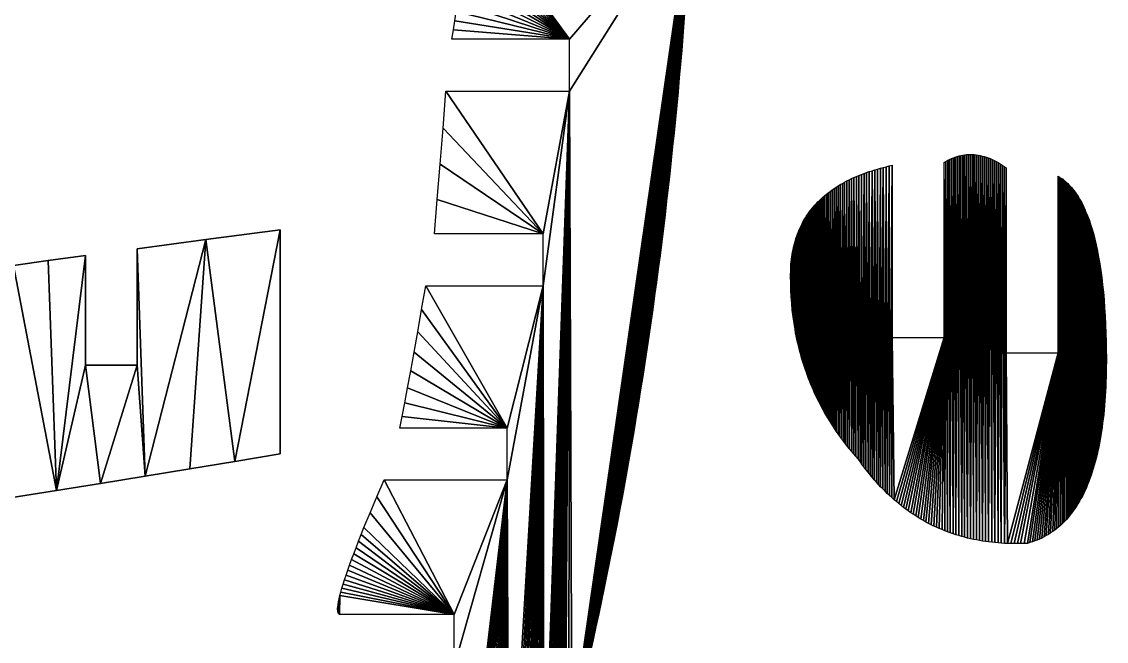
# Model space of a CAD drawing. Extents: x 10 to 917, y 10 to 841.
# Drawn here: x 517.9 to 650.6, y 493.7 to 569.5 of the extents above; entities that cross this region are included whole.
import ezdxf

# ---------------------------------------------------------------- set-up
doc = ezdxf.new("R2010")
doc.units = 0
doc.header["$MEASUREMENT"] = 0
doc.layers.get('0').update_dxf_attribs({"linetype": 'CONTINUOUS'})

msp = doc.modelspace()

# ---------------------------------------------------------------- linework, layer by layer
for p, q in [((599.02, 571.12), (598.89, 569.43)), ((570.69, 568.52), (570.87, 569.64)), ((598.89, 569.43), (598.75, 567.73)), ((570.49, 567.39), (570.69, 568.52)), ((584.88, 567.39), (570.49, 567.39)), ((584.88, 561.05), (584.88, 567.39)), ((598.75, 567.73), (598.62, 566.04)), ((598.62, 566.04), (598.47, 564.35)), ((598.47, 564.35), (598.33, 562.66)), ((598.33, 562.66), (598.17, 560.97)), ((569.43, 556.52), (569.79, 561.05)), ((569.79, 561.05), (584.88, 561.05)), ((598.17, 560.97), (598.01, 559.29)), ((598.01, 559.29), (597.85, 557.61)), ((597.85, 557.61), (597.69, 555.93)), ((569.08, 552.1), (569.43, 556.52)), ((597.69, 555.93), (597.51, 554.25)), ((597.51, 554.25), (597.34, 552.58)), ((632.77, 553.17), (633, 553.21)), ((633, 553.21), (633.23, 553.24)), ((633.23, 553.24), (633.46, 553.27)), ((633.46, 553.27), (633.7, 553.28)), ((633.7, 553.28), (633.93, 553.29)), ((633.93, 553.29), (634.17, 553.28)), ((634.17, 553.28), (634.41, 553.27)), ((634.41, 553.27), (634.64, 553.24)), ((634.64, 553.24), (634.88, 553.2)), ((568.73, 547.79), (569.08, 552.1)), ((597.34, 552.58), (597.16, 550.91)), ((624.01, 551.88), (624.38, 551.97)), ((624.38, 551.97), (624.38, 530.92)), ((630.72, 552.32), (630.94, 552.45)), ((630.72, 530.92), (630.72, 552.32)), ((630.94, 552.45), (631.17, 552.58)), ((631.17, 552.58), (631.39, 552.69)), ((631.39, 552.69), (631.62, 552.79)), ((631.62, 552.79), (631.85, 552.89)), ((631.85, 552.89), (632.08, 552.97)), ((632.08, 552.97), (632.31, 553.05)), ((632.31, 553.05), (632.54, 553.11)), ((632.54, 553.11), (632.77, 553.17)), ((634.88, 553.2), (635.12, 553.16)), ((635.12, 553.16), (635.36, 553.1)), ((635.36, 553.1), (635.6, 553.04)), ((635.6, 553.04), (635.85, 552.96)), ((635.85, 552.96), (636.09, 552.88)), ((636.09, 552.88), (636.33, 552.78)), ((636.33, 552.78), (636.58, 552.67)), ((636.58, 552.67), (636.82, 552.56)), ((636.82, 552.56), (637.07, 552.43)), ((637.07, 552.43), (637.32, 552.3)), ((637.32, 552.3), (637.56, 552.15)), ((637.56, 552.15), (637.81, 551.99)), ((637.81, 551.99), (638.06, 551.83)), ((597.16, 550.91), (596.97, 549.24)), ((619.69, 550.46), (619.99, 550.59)), ((619.99, 550.59), (620.29, 550.72)), ((620.29, 550.72), (620.6, 550.85)), ((620.6, 550.85), (620.92, 550.97)), ((620.92, 550.97), (621.24, 551.08)), ((621.24, 551.08), (621.56, 551.2)), ((621.56, 551.2), (621.9, 551.3)), ((621.9, 551.3), (622.23, 551.41)), ((622.23, 551.41), (622.58, 551.51)), ((622.58, 551.51), (622.93, 551.61)), ((622.93, 551.61), (623.28, 551.7)), ((623.28, 551.7), (623.64, 551.79)), ((623.64, 551.79), (624.01, 551.88)), ((638.06, 551.83), (638.31, 551.65)), ((638.31, 551.65), (638.31, 529.01)), ((644.65, 529.01), (644.65, 550.63)), ((644.65, 550.63), (644.83, 550.53)), ((596.97, 549.24), (596.78, 547.57)), ((617.26, 549.12), (617.5, 549.28)), ((617.5, 549.28), (617.76, 549.44)), ((617.76, 549.44), (618.02, 549.6)), ((618.02, 549.6), (618.28, 549.75)), ((618.28, 549.75), (618.55, 549.9)), ((618.55, 549.9), (618.83, 550.05)), ((618.83, 550.05), (619.11, 550.19)), ((619.11, 550.19), (619.4, 550.33)), ((619.4, 550.33), (619.69, 550.46)), ((644.83, 550.53), (645, 550.41)), ((645, 550.41), (645.18, 550.29)), ((645.18, 550.29), (645.34, 550.16)), ((645.34, 550.16), (645.51, 550.02)), ((645.51, 550.02), (645.67, 549.88)), ((645.67, 549.88), (645.83, 549.73)), ((645.83, 549.73), (645.99, 549.57)), ((645.99, 549.57), (646.15, 549.41)), ((646.15, 549.41), (646.3, 549.23)), ((646.3, 549.23), (646.45, 549.05)), ((615.68, 547.87), (615.89, 548.06)), ((615.89, 548.06), (616.1, 548.24)), ((616.1, 548.24), (616.32, 548.43)), ((616.32, 548.43), (616.55, 548.6)), ((616.55, 548.6), (616.78, 548.78)), ((616.78, 548.78), (617.01, 548.95)), ((617.01, 548.95), (617.26, 549.12)), ((646.45, 549.05), (646.59, 548.87)), ((646.59, 548.87), (646.74, 548.67)), ((646.74, 548.67), (646.88, 548.47)), ((646.88, 548.47), (647.02, 548.26)), ((647.02, 548.26), (647.15, 548.05)), ((647.15, 548.05), (647.29, 547.82)), ((568.38, 543.58), (568.73, 547.79)), ((596.78, 547.57), (596.58, 545.91)), ((614.38, 546.44), (614.55, 546.65)), ((614.55, 546.65), (614.72, 546.86)), ((614.72, 546.86), (614.9, 547.07)), ((614.9, 547.07), (615.09, 547.28)), ((615.09, 547.28), (615.28, 547.48)), ((615.28, 547.48), (615.48, 547.67)), ((615.48, 547.67), (615.68, 547.87)), ((647.29, 547.82), (647.42, 547.59)), ((647.42, 547.59), (647.55, 547.36)), ((647.55, 547.36), (647.67, 547.11)), ((647.67, 547.11), (647.8, 546.86)), ((647.8, 546.86), (647.92, 546.6)), ((647.92, 546.6), (648.03, 546.33)), ((596.58, 545.91), (596.38, 544.25)), ((613.48, 545.07), (613.62, 545.3)), ((613.62, 545.3), (613.76, 545.54)), ((613.76, 545.54), (613.9, 545.77)), ((613.9, 545.77), (614.06, 545.99)), ((614.06, 545.99), (614.21, 546.22)), ((614.21, 546.22), (614.38, 546.44)), ((648.03, 546.33), (648.15, 546.06)), ((648.15, 546.06), (648.26, 545.78)), ((648.26, 545.78), (648.37, 545.49)), ((648.37, 545.49), (648.48, 545.2)), ((549.49, 544.06), (540.42, 542.87)), ((549.49, 516.69), (549.49, 544.06)), ((596.38, 544.25), (596.18, 542.59)), ((612.89, 543.82), (613, 544.08)), ((613, 544.08), (613.11, 544.33)), ((613.11, 544.33), (613.23, 544.58)), ((613.23, 544.58), (613.35, 544.82)), ((613.35, 544.82), (613.48, 545.07)), ((648.48, 545.2), (648.58, 544.9)), ((648.58, 544.9), (648.68, 544.59)), ((648.68, 544.59), (648.78, 544.27)), ((648.78, 544.27), (648.97, 543.62)), ((540.42, 542.87), (532.03, 541.76)), ((581.66, 543.58), (568.38, 543.58)), ((581.66, 537.24), (581.66, 543.58)), ((612.44, 542.49), (612.52, 542.76)), ((612.52, 542.76), (612.6, 543.03)), ((612.6, 543.03), (612.69, 543.3)), ((612.69, 543.3), (612.79, 543.56)), ((612.79, 543.56), (612.89, 543.82)), ((648.97, 543.62), (649.15, 542.93)), ((649.15, 542.93), (649.32, 542.22)), ((532.03, 541.76), (532.03, 527.5)), ((596.18, 542.59), (595.97, 540.93)), ((612.13, 541.06), (612.18, 541.35)), ((612.18, 541.35), (612.24, 541.64)), ((612.24, 541.64), (612.3, 541.93)), ((612.3, 541.93), (612.37, 542.21)), ((612.37, 542.21), (612.44, 542.49)), ((649.32, 542.22), (649.47, 541.48)), ((649.47, 541.48), (649.62, 540.71)), ((521.14, 540.3), (516.89, 539.72)), ((525.69, 540.92), (521.14, 540.3)), ((525.69, 527.5), (525.69, 540.92)), ((595.97, 540.93), (595.75, 539.28)), ((611.98, 539.86), (612.01, 540.16)), ((612.01, 540.16), (612.05, 540.47)), ((612.05, 540.47), (612.09, 540.77)), ((612.09, 540.77), (612.13, 541.06)), ((649.62, 540.71), (649.76, 539.91)), ((595.75, 539.28), (595.53, 537.63)), ((611.94, 538.38), (611.95, 539.23)), ((611.95, 539.23), (611.96, 539.54)), ((611.96, 539.54), (611.98, 539.86)), ((649.76, 539.91), (649.88, 539.08)), ((649.88, 539.08), (650, 538.23)), ((595.53, 537.63), (595.31, 535.98)), ((611.95, 537.54), (611.94, 538.38)), ((611.97, 536.7), (611.95, 537.54)), ((650, 538.23), (650.1, 537.34)), ((650.1, 537.34), (650.2, 536.43)), ((566.81, 534.31), (567.32, 537.24)), ((567.32, 537.24), (581.66, 537.24)), ((595.31, 535.98), (595.08, 534.33)), ((612.02, 535.87), (611.97, 536.7)), ((650.2, 536.43), (650.28, 535.49)), ((612.08, 535.06), (612.02, 535.87)), ((612.15, 534.25), (612.08, 535.06)), ((650.28, 535.49), (650.35, 534.52)), ((566.33, 531.59), (566.81, 534.31)), ((595.08, 534.33), (594.84, 532.68)), ((612.25, 533.44), (612.15, 534.25)), ((612.36, 532.65), (612.25, 533.44)), ((650.35, 534.52), (650.41, 533.52)), ((650.41, 533.52), (650.46, 532.49)), ((594.84, 532.68), (594.6, 531.04)), ((612.49, 531.87), (612.36, 532.65)), ((650.46, 532.49), (650.5, 531.43)), ((565.89, 529.09), (566.33, 531.59)), ((594.6, 531.04), (594.36, 529.4)), ((612.56, 531.48), (612.49, 531.87)), ((612.64, 531.09), (612.56, 531.48)), ((612.72, 530.7), (612.64, 531.09)), ((612.8, 530.32), (612.72, 530.7)), ((624.38, 530.92), (630.72, 530.92)), ((650.5, 531.43), (650.53, 530.34)), ((594.36, 529.4), (594.11, 527.76)), ((612.89, 529.94), (612.8, 530.32)), ((612.98, 529.56), (612.89, 529.94)), ((613.08, 529.18), (612.98, 529.56)), ((650.53, 530.34), (650.55, 529.23)), ((565.47, 526.81), (565.89, 529.09)), ((613.18, 528.81), (613.08, 529.18)), ((613.28, 528.43), (613.18, 528.81)), ((613.39, 528.06), (613.28, 528.43)), ((613.51, 527.69), (613.39, 528.06)), ((638.31, 529.01), (644.65, 529.01)), ((650.55, 529.23), (650.56, 528.58)), ((650.56, 528.58), (650.56, 527.94)), ((532.03, 527.5), (525.69, 527.5)), ((565.09, 524.74), (565.47, 526.81)), ((594.11, 527.76), (593.86, 526.13)), ((613.63, 527.33), (613.51, 527.69)), ((613.75, 526.96), (613.63, 527.33)), ((613.88, 526.6), (613.75, 526.96)), ((650.54, 526.69), (650.53, 526.08)), ((650.55, 527.31), (650.54, 526.69)), ((650.56, 527.94), (650.55, 527.31)), ((593.86, 526.13), (593.6, 524.5)), ((614.01, 526.24), (613.88, 526.6)), ((614.14, 525.88), (614.01, 526.24)), ((614.28, 525.52), (614.14, 525.88)), ((614.42, 525.17), (614.28, 525.52)), ((650.51, 525.47), (650.49, 524.88)), ((650.53, 526.08), (650.51, 525.47)), ((564.75, 522.89), (565.09, 524.74)), ((593.6, 524.5), (593.34, 522.86)), ((614.57, 524.81), (614.42, 525.17)), ((614.73, 524.46), (614.57, 524.81)), ((614.88, 524.11), (614.73, 524.46)), ((615.04, 523.77), (614.88, 524.11)), ((650.46, 524.29), (650.42, 523.72)), ((650.49, 524.88), (650.46, 524.29)), ((564.43, 521.25), (564.75, 522.89)), ((593.34, 522.86), (593.07, 521.24)), ((615.21, 523.42), (615.04, 523.77)), ((615.38, 523.08), (615.21, 523.42)), ((615.55, 522.74), (615.38, 523.08)), ((615.73, 522.4), (615.55, 522.74)), ((650.38, 523.15), (650.34, 522.59)), ((650.42, 523.72), (650.38, 523.15)), ((615.91, 522.07), (615.73, 522.4)), ((616.1, 521.73), (615.91, 522.07)), ((616.29, 521.4), (616.1, 521.73)), ((616.49, 521.07), (616.29, 521.4)), ((650.24, 521.5), (650.18, 520.97)), ((650.29, 522.04), (650.24, 521.5)), ((650.34, 522.59), (650.29, 522.04)), ((564.15, 519.83), (564.43, 521.25)), ((593.07, 521.24), (592.8, 519.61)), ((616.68, 520.74), (616.49, 521.07)), ((616.89, 520.42), (616.68, 520.74)), ((617.1, 520.09), (616.89, 520.42)), ((617.31, 519.77), (617.1, 520.09)), ((650.11, 520.44), (650.05, 519.93)), ((650.18, 520.97), (650.11, 520.44)), ((577.27, 519.83), (564.15, 519.83)), ((577.27, 513.49), (577.27, 519.83)), ((592.8, 519.61), (592.52, 517.99)), ((617.53, 519.45), (617.31, 519.77)), ((617.75, 519.13), (617.53, 519.45)), ((617.97, 518.82), (617.75, 519.13)), ((618.2, 518.5), (617.97, 518.82)), ((649.89, 518.93), (649.81, 518.44)), ((649.97, 519.42), (649.89, 518.93)), ((650.05, 519.93), (649.97, 519.42)), ((592.52, 517.99), (592.24, 516.37)), ((618.44, 518.19), (618.2, 518.5)), ((618.67, 517.88), (618.44, 518.19)), ((618.92, 517.58), (618.67, 517.88)), ((619.16, 517.27), (618.92, 517.58)), ((649.63, 517.49), (649.53, 517.03)), ((649.72, 517.96), (649.63, 517.49)), ((649.81, 518.44), (649.72, 517.96)), ((543.97, 515.75), (549.49, 516.69)), ((592.24, 516.37), (591.95, 514.75)), ((619.41, 516.97), (619.16, 517.27)), ((619.67, 516.67), (619.41, 516.97)), ((619.93, 516.37), (619.67, 516.67)), ((620.19, 516.07), (619.93, 516.37)), ((620.43, 515.73), (620.19, 516.07)), ((649.32, 516.14), (649.2, 515.7)), ((649.42, 516.58), (649.32, 516.14)), ((649.53, 517.03), (649.42, 516.58)), ((533, 513.93), (538.47, 514.84)), ((538.47, 514.84), (543.97, 515.75)), ((591.95, 514.75), (591.66, 513.13)), ((620.67, 515.4), (620.43, 515.73)), ((620.91, 515.07), (620.67, 515.4)), ((621.16, 514.74), (620.91, 515.07)), ((621.41, 514.43), (621.16, 514.74)), ((648.96, 514.86), (648.83, 514.45)), ((649.08, 515.28), (648.96, 514.86)), ((649.2, 515.7), (649.08, 515.28)), ((527.55, 513.05), (533, 513.93)), ((561.32, 511.4), (562.22, 513.49)), ((562.22, 513.49), (577.27, 513.49)), ((621.66, 514.12), (621.41, 514.43)), ((621.91, 513.81), (621.66, 514.12)), ((622.17, 513.51), (621.91, 513.81)), ((622.43, 513.22), (622.17, 513.51)), ((648.56, 513.66), (648.42, 513.28)), ((648.7, 514.05), (648.56, 513.66)), ((648.83, 514.45), (648.7, 514.05)), ((516.73, 511.33), (522.13, 512.18)), ((522.13, 512.18), (527.55, 513.05)), ((591.66, 513.13), (591.36, 511.52)), ((622.69, 512.93), (622.43, 513.22)), ((622.95, 512.64), (622.69, 512.93)), ((623.22, 512.37), (622.95, 512.64)), ((623.49, 512.09), (623.22, 512.37)), ((623.76, 511.83), (623.49, 512.09)), ((647.96, 512.2), (647.79, 511.85)), ((648.12, 512.55), (647.96, 512.2)), ((648.27, 512.91), (648.12, 512.55)), ((648.42, 513.28), (648.27, 512.91)), ((560.5, 509.45), (561.32, 511.4)), ((591.36, 511.52), (591.06, 509.91)), ((624.04, 511.57), (623.76, 511.83)), ((624.32, 511.31), (624.04, 511.57)), ((624.6, 511.06), (624.32, 511.31)), ((624.88, 510.82), (624.6, 511.06)), ((625.17, 510.58), (624.88, 510.82)), ((647.27, 510.87), (647.09, 510.56)), ((647.45, 511.19), (647.27, 510.87)), ((647.63, 511.51), (647.45, 511.19)), ((647.79, 511.85), (647.63, 511.51)), ((559.76, 507.64), (560.5, 509.45)), ((591.06, 509.91), (590.75, 508.3)), ((625.46, 510.35), (625.17, 510.58)), ((625.75, 510.12), (625.46, 510.35)), ((626.04, 509.9), (625.75, 510.12)), ((626.34, 509.68), (626.04, 509.9)), ((626.64, 509.47), (626.34, 509.68)), ((626.94, 509.27), (626.64, 509.47)), ((646.51, 509.68), (646.31, 509.41)), ((646.71, 509.97), (646.51, 509.68)), ((646.9, 510.26), (646.71, 509.97)), ((647.09, 510.56), (646.9, 510.26)), ((590.75, 508.3), (590.44, 506.69)), ((627.25, 509.07), (626.94, 509.27)), ((627.56, 508.88), (627.25, 509.07)), ((627.87, 508.69), (627.56, 508.88)), ((628.18, 508.51), (627.87, 508.69)), ((628.5, 508.33), (628.18, 508.51)), ((628.82, 508.16), (628.5, 508.33)), ((629.14, 508), (628.82, 508.16)), ((645.22, 508.17), (644.99, 507.95)), ((645.45, 508.4), (645.22, 508.17)), ((645.67, 508.64), (645.45, 508.4)), ((645.89, 508.89), (645.67, 508.64)), ((646.1, 509.15), (645.89, 508.89)), ((646.31, 509.41), (646.1, 509.15)), ((559.09, 505.97), (559.42, 506.79)), ((559.42, 506.79), (559.76, 507.64)), ((629.47, 507.84), (629.14, 508)), ((629.79, 507.69), (629.47, 507.84)), ((630.12, 507.54), (629.79, 507.69)), ((630.46, 507.4), (630.12, 507.54)), ((630.79, 507.26), (630.46, 507.4)), ((631.13, 507.13), (630.79, 507.26)), ((631.47, 507.01), (631.13, 507.13)), ((631.82, 506.89), (631.47, 507.01)), ((632.16, 506.77), (631.82, 506.89)), ((643.49, 506.82), (643.22, 506.66)), ((643.75, 506.99), (643.49, 506.82)), ((644.01, 507.16), (643.75, 506.99)), ((644.26, 507.35), (644.01, 507.16)), ((644.51, 507.54), (644.26, 507.35)), ((644.75, 507.74), (644.51, 507.54)), ((644.99, 507.95), (644.75, 507.74)), ((558.79, 505.19), (559.09, 505.97)), ((590.44, 506.69), (590.12, 505.09)), ((632.51, 506.66), (632.16, 506.77)), ((632.87, 506.56), (632.51, 506.66)), ((633.22, 506.47), (632.87, 506.56)), ((633.58, 506.37), (633.22, 506.47)), ((633.94, 506.29), (633.58, 506.37)), ((634.3, 506.21), (633.94, 506.29)), ((634.67, 506.14), (634.3, 506.21)), ((635.04, 506.07), (634.67, 506.14)), ((635.41, 506), (635.04, 506.07)), ((635.78, 505.95), (635.41, 506)), ((636.16, 505.9), (635.78, 505.95)), ((636.54, 505.85), (636.16, 505.9)), ((636.92, 505.81), (636.54, 505.85)), ((637.31, 505.77), (636.92, 505.81)), ((637.7, 505.75), (637.31, 505.77)), ((638.09, 505.72), (637.7, 505.75)), ((638.48, 505.71), (638.09, 505.72)), ((638.88, 505.69), (638.48, 505.71)), ((639.28, 505.69), (638.88, 505.69)), ((639.68, 505.69), (639.28, 505.69)), ((640.08, 505.69), (639.68, 505.69)), ((640.49, 505.7), (640.08, 505.69)), ((640.9, 505.72), (640.49, 505.7)), ((641.21, 505.81), (640.9, 505.72)), ((641.51, 505.9), (641.21, 505.81)), ((641.81, 506.01), (641.51, 505.9)), ((642.1, 506.12), (641.81, 506.01)), ((642.39, 506.24), (642.1, 506.12)), ((642.67, 506.37), (642.39, 506.24)), ((642.95, 506.51), (642.67, 506.37)), ((643.22, 506.66), (642.95, 506.51)), ((558.24, 503.74), (558.5, 504.45)), ((558.5, 504.45), (558.79, 505.19)), ((590.12, 505.09), (589.8, 503.49)), ((557.77, 502.42), (557.99, 503.06)), ((557.99, 503.06), (558.24, 503.74)), ((589.8, 503.49), (589.48, 501.89)), ((557.37, 501.25), (557.56, 501.82)), ((557.56, 501.82), (557.77, 502.42)), ((589.48, 501.89), (589.15, 500.29)), ((556.92, 499.76), (557.05, 500.22)), ((557.05, 500.22), (557.2, 500.72)), ((557.2, 500.72), (557.37, 501.25)), ((589.15, 500.29), (588.81, 498.7)), ((556.64, 498.58), (556.72, 498.94)), ((556.72, 498.94), (556.81, 499.33)), ((556.81, 499.33), (556.92, 499.76)), ((556.54, 497.73), (556.56, 497.98)), ((556.54, 497.61), (556.54, 497.73)), ((556.55, 497.51), (556.54, 497.61)), ((556.55, 497.42), (556.55, 497.51)), ((556.56, 497.98), (556.59, 498.26)), ((556.59, 498.26), (556.64, 498.58)), ((588.81, 498.7), (588.47, 497.1)), ((556.57, 497.33), (556.55, 497.42)), ((556.59, 497.26), (556.57, 497.33)), ((556.61, 497.19), (556.59, 497.26)), ((556.64, 497.13), (556.61, 497.19)), ((556.67, 497.08), (556.64, 497.13)), ((556.71, 497.04), (556.67, 497.08)), ((556.75, 497.01), (556.71, 497.04)), ((570.8, 497), (556.75, 497.01)), ((570.8, 490.66), (570.8, 497)), ((588.47, 497.1), (588.13, 495.51)), ((588.13, 495.51), (587.78, 493.93)), ((587.78, 493.93), (587.42, 492.34))]:
    msp.add_line(p, q)

# ---------------------------------------------------------------- meshes
mesh = msp.add_polyface()
corners = [(585.2, 482.88), (599.87, 584.79), (585.58, 484.45), (585.96, 486.03), (586.33, 487.6), (586.7, 489.18), (587.07, 490.76), (587.42, 492.34), (587.78, 493.93), (588.13, 495.51), (588.47, 497.1), (588.81, 498.7), (589.15, 500.29), (589.48, 501.89), (589.8, 503.49), (590.12, 505.09), (590.44, 506.69), (581.66, 537.24), (584.88, 561.05), (581.74, 472.57), (583.23, 476.07), (583.45, 476.67), (583.66, 477.28), (583.86, 477.89), (584.06, 478.5), (584.24, 479.12), (584.42, 479.75), (584.81, 481.32), (577.27, 519.83), (564.43, 521.25), (564.75, 522.89), (565.09, 524.74), (565.47, 526.81), (565.89, 529.09), (566.33, 531.59), (566.81, 534.31), (567.32, 537.24), (577.27, 513.49), (577.49, 465.65), (570.8, 497), (562.22, 513.49)]
mesh.append_faces([[corners[k] for k in face] for face in [(0, 1, 2), (2, 1, 3), (3, 1, 4), (4, 1, 5), (5, 1, 6), (6, 1, 7), (7, 1, 8), (8, 1, 9), (9, 1, 10), (10, 1, 11), (11, 1, 12), (12, 1, 13), (13, 1, 14), (14, 1, 15), (15, 1, 16), (20, 18, 21), (21, 18, 22), (22, 18, 23), (23, 18, 24), (24, 18, 25), (25, 18, 26), (26, 18, 27), (27, 18, 0), (28, 17, 37)]], dxfattribs={"vtx0": -1, "vtx1": -1})
mesh.append_faces([[corners[k] for k in face] for face in [(17, 18, 19), (37, 17, 38)]], dxfattribs={"vtx0": -1, "vtx1": -1, "vtx2": -1})
mesh.append_faces([[corners[k] for k in face] for face in [(28, 29, 30), (28, 30, 31), (28, 31, 32), (28, 32, 33), (28, 33, 34), (28, 34, 35), (28, 35, 36), (28, 36, 17), (39, 40, 37)]], dxfattribs={"vtx0": -1, "vtx2": -1})
mesh = msp.add_polyface()
corners = [(584.88, 561.05), (599.87, 584.79), (585.2, 482.88), (590.44, 506.69), (590.75, 508.3), (591.06, 509.91), (591.36, 511.52), (591.66, 513.13), (591.95, 514.75), (592.24, 516.37), (592.52, 517.99), (592.8, 519.61), (593.07, 521.24), (593.34, 522.86), (593.6, 524.5), (593.86, 526.13), (594.11, 527.76), (594.36, 529.4), (594.6, 531.04), (594.84, 532.68), (595.08, 534.33), (595.31, 535.98), (595.53, 537.63), (595.75, 539.28), (595.97, 540.93), (596.18, 542.59), (596.38, 544.25), (596.58, 545.91), (596.78, 547.57), (596.97, 549.24), (597.16, 550.91), (597.34, 552.58), (568.73, 547.79), (581.66, 543.58), (568.38, 543.58), (569.08, 552.1), (569.43, 556.52), (569.79, 561.05), (581.66, 537.24)]
mesh.append_faces([[corners[k] for k in face] for face in [(32, 33, 34)]], dxfattribs={"vtx0": -1})
mesh.append_faces([[corners[k] for k in face] for face in [(3, 1, 4), (4, 1, 5), (5, 1, 6), (6, 1, 7), (7, 1, 8), (8, 1, 9), (9, 1, 10), (10, 1, 11), (11, 1, 12), (12, 1, 13), (13, 1, 14), (14, 1, 15), (15, 1, 16), (16, 1, 17), (17, 1, 18), (18, 1, 19), (19, 1, 20), (20, 1, 21), (21, 1, 22), (22, 1, 23), (23, 1, 24), (24, 1, 25), (25, 1, 26), (26, 1, 27), (27, 1, 28), (28, 1, 29), (29, 1, 30), (30, 1, 31), (33, 0, 38)]], dxfattribs={"vtx0": -1, "vtx1": -1})
mesh.append_faces([[corners[k] for k in face] for face in [(0, 1, 2)]], dxfattribs={"vtx0": -1, "vtx1": -1, "vtx2": -1})
mesh.append_faces([[corners[k] for k in face] for face in [(33, 32, 35), (33, 35, 36), (33, 36, 37), (33, 37, 0)]], dxfattribs={"vtx0": -1, "vtx2": -1})
mesh = msp.add_polyface()
corners = [(570.69, 568.52), (584.88, 567.39), (570.49, 567.39), (570.87, 569.64), (571.04, 570.76), (571.2, 571.87), (571.35, 572.97), (571.49, 574.07), (571.61, 575.17), (571.72, 576.26), (571.82, 577.35), (571.91, 578.43), (571.98, 579.5), (572.04, 580.57), (572.09, 581.63), (572.13, 582.69), (572.15, 583.74), (572.16, 584.79), (599.87, 584.79), (584.88, 561.05), (597.34, 552.58), (597.51, 554.25), (597.69, 555.93), (597.85, 557.61), (598.01, 559.29), (598.17, 560.97), (598.33, 562.66), (598.47, 564.35), (598.62, 566.04), (598.75, 567.73), (598.89, 569.43), (599.02, 571.12), (599.14, 572.82), (599.26, 574.53), (599.37, 576.23), (599.48, 577.94), (599.59, 579.65), (599.69, 581.36), (599.78, 583.07)]
mesh.append_faces([[corners[k] for k in face] for face in [(0, 1, 2), (37, 18, 38)]], dxfattribs={"vtx0": -1})
mesh.append_faces([[corners[k] for k in face] for face in [(1, 18, 19), (20, 18, 21), (21, 18, 22), (22, 18, 23), (23, 18, 24), (24, 18, 25), (25, 18, 26), (26, 18, 27), (27, 18, 28), (28, 18, 29), (29, 18, 30), (30, 18, 31), (31, 18, 32), (32, 18, 33), (33, 18, 34), (34, 18, 35), (35, 18, 36), (36, 18, 37)]], dxfattribs={"vtx0": -1, "vtx1": -1})
mesh.append_faces([[corners[k] for k in face] for face in [(1, 0, 3), (1, 3, 4), (1, 4, 5), (1, 5, 6), (1, 6, 7), (1, 7, 8), (1, 8, 9), (1, 9, 10), (1, 10, 11), (1, 11, 12), (1, 12, 13), (1, 13, 14), (1, 14, 15), (1, 15, 16), (1, 16, 17), (1, 17, 18)]], dxfattribs={"vtx0": -1, "vtx2": -1})
mesh = msp.add_polyface()
corners = [(581.74, 472.57), (584.88, 561.05), (582.01, 473.14), (582.27, 473.72), (582.53, 474.3), (582.77, 474.88), (583, 475.47), (583.23, 476.07), (577.49, 465.65), (581.66, 537.24), (577.87, 466.15), (578.24, 466.65), (578.6, 467.17), (578.95, 467.68), (579.3, 468.21), (579.63, 468.73), (579.96, 469.27), (580.28, 469.81), (580.59, 470.35), (580.89, 470.9), (581.18, 471.45), (581.47, 472.01), (570.8, 497), (577.27, 513.49), (570.8, 490.66), (570.89, 459.39), (571.38, 459.82), (571.89, 460.25), (572.41, 460.67), (572.94, 461.09), (573.49, 461.49), (574.05, 461.89), (574.62, 462.28), (575.06, 462.74), (575.48, 463.21), (575.9, 463.69), (576.31, 464.17), (576.71, 464.66), (577.11, 465.15)]
mesh.append_faces([[corners[k] for k in face] for face in [(0, 1, 2), (2, 1, 3), (3, 1, 4), (4, 1, 5), (5, 1, 6), (6, 1, 7), (8, 9, 10), (10, 9, 11), (11, 9, 12), (12, 9, 13), (13, 9, 14), (14, 9, 15), (15, 9, 16), (16, 9, 17), (17, 9, 18), (18, 9, 19), (19, 9, 20), (20, 9, 21), (21, 9, 0), (22, 23, 24), (25, 23, 26), (26, 23, 27), (27, 23, 28), (28, 23, 29), (29, 23, 30), (30, 23, 31), (31, 23, 32), (32, 23, 33), (33, 23, 34), (34, 23, 35), (35, 23, 36), (36, 23, 37), (37, 23, 38), (38, 23, 8)]], dxfattribs={"vtx0": -1, "vtx1": -1})
mesh.append_faces([[corners[k] for k in face] for face in [(24, 23, 25)]], dxfattribs={"vtx0": -1, "vtx1": -1, "vtx2": -1})
mesh = msp.add_polyface()
corners = [(631.82, 506.89), (631.62, 552.79), (631.85, 552.89), (632.16, 506.77), (632.08, 552.97), (632.31, 553.05), (632.51, 506.66), (632.54, 553.11), (632.87, 506.56), (632.77, 553.17), (633, 553.21), (633.22, 506.47), (633.23, 553.24), (633.58, 506.37), (633.46, 553.27), (633.7, 553.28), (633.94, 506.29), (633.93, 553.29), (634.17, 553.28), (634.3, 506.21), (634.41, 553.27), (634.67, 506.14), (634.64, 553.24), (634.88, 553.2), (635.04, 506.07), (635.12, 553.16), (635.41, 506), (635.36, 553.1), (635.6, 553.04), (635.78, 505.95), (635.85, 552.96), (636.16, 505.9), (636.09, 552.88), (636.33, 552.78), (636.54, 505.85), (636.58, 552.67), (636.92, 505.81), (636.82, 552.56), (637.07, 552.43), (637.31, 505.77), (637.32, 552.3), (637.7, 505.75), (637.56, 552.15), (637.81, 551.99), (638.09, 505.72), (638.06, 551.83), (638.31, 551.65), (638.31, 529.01), (644.83, 550.53), (644.65, 529.01), (644.65, 550.63), (644.75, 507.74), (644.99, 507.95), (645, 550.41), (645.22, 508.17), (645.18, 550.29), (645.34, 550.16), (645.45, 508.4), (645.51, 550.02), (645.67, 508.64), (645.67, 549.88), (645.89, 508.89), (645.83, 549.73), (645.99, 549.57), (646.1, 509.15), (646.15, 549.41), (646.31, 509.41), (646.3, 549.23), (646.45, 549.05)]
mesh.append_faces([[corners[k] for k in face] for face in [(48, 49, 50)]], dxfattribs={"vtx0": -1})
mesh.append_faces([[corners[k] for k in face] for face in [(49, 48, 51)]], dxfattribs={"vtx0": -1, "vtx1": -1, "vtx2": -1})
mesh.append_faces([[corners[k] for k in face] for face in [(0, 1, 2), (3, 2, 4), (3, 4, 5), (6, 5, 7), (8, 7, 9), (8, 9, 10), (11, 10, 12), (13, 12, 14), (13, 14, 15), (16, 15, 17), (16, 17, 18), (19, 18, 20), (21, 20, 22), (21, 22, 23), (24, 23, 25), (26, 25, 27), (26, 27, 28), (29, 28, 30), (31, 30, 32), (31, 32, 33), (34, 33, 35), (36, 35, 37), (36, 37, 38), (39, 38, 40), (41, 40, 42), (41, 42, 43), (44, 43, 45), (44, 45, 46), (44, 46, 47), (52, 48, 53), (54, 53, 55), (54, 55, 56), (57, 56, 58), (59, 58, 60), (61, 60, 62), (61, 62, 63), (64, 63, 65), (66, 65, 67), (66, 67, 68)]], dxfattribs={"vtx0": -1, "vtx2": -1})
mesh = msp.add_polyface()
corners = [(631.82, 506.89), (631.85, 552.89), (632.16, 506.77), (632.31, 553.05), (632.51, 506.66), (632.54, 553.11), (632.87, 506.56), (633, 553.21), (633.22, 506.47), (633.23, 553.24), (633.58, 506.37), (633.7, 553.28), (633.94, 506.29), (634.17, 553.28), (634.3, 506.21), (634.41, 553.27), (634.67, 506.14), (634.88, 553.2), (635.04, 506.07), (635.12, 553.16), (635.41, 506), (635.6, 553.04), (635.78, 505.95), (635.85, 552.96), (636.16, 505.9), (636.33, 552.78), (636.54, 505.85), (636.58, 552.67), (636.92, 505.81), (637.07, 552.43), (637.31, 505.77), (637.32, 552.3), (637.7, 505.75), (637.81, 551.99), (638.09, 505.72), (644.75, 507.74), (644.83, 550.53), (644.99, 507.95), (645, 550.41), (645.22, 508.17), (638.31, 529.01), (638.48, 505.71), (644.65, 529.01), (638.88, 505.69), (639.28, 505.69), (639.68, 505.69), (640.08, 505.69), (640.49, 505.7), (640.9, 505.72), (641.21, 505.81), (641.51, 505.9), (641.81, 506.01), (642.1, 506.12), (642.39, 506.24), (642.67, 506.37), (642.95, 506.51), (643.22, 506.66), (643.49, 506.82), (643.75, 506.99), (644.01, 507.16), (644.26, 507.35), (644.51, 507.54)]
mesh.append_faces([[corners[k] for k in face] for face in [(0, 1, 2), (2, 3, 4), (4, 5, 6), (6, 7, 8), (8, 9, 10), (10, 11, 12), (12, 13, 14), (14, 15, 16), (16, 17, 18), (18, 19, 20), (20, 21, 22), (22, 23, 24), (24, 25, 26), (26, 27, 28), (28, 29, 30), (30, 31, 32), (32, 33, 34), (35, 36, 37), (37, 38, 39), (41, 42, 43), (43, 42, 44), (44, 42, 45), (45, 42, 46), (46, 42, 47), (47, 42, 48), (48, 42, 49), (49, 42, 50), (50, 42, 51), (51, 42, 52), (52, 42, 53), (53, 42, 54), (54, 42, 55), (55, 42, 56), (56, 42, 57), (57, 42, 58), (58, 42, 59), (59, 42, 60), (60, 42, 61), (61, 42, 35)]], dxfattribs={"vtx0": -1, "vtx1": -1})
mesh.append_faces([[corners[k] for k in face] for face in [(40, 41, 34), (41, 40, 42)]], dxfattribs={"vtx0": -1, "vtx2": -1})
mesh = msp.add_polyface()
corners = [(613.08, 529.18), (613.11, 544.33), (613.18, 528.81), (613.23, 544.58), (613.28, 528.43), (613.35, 544.82), (613.39, 528.06), (613.48, 545.07), (613.51, 527.69), (613.62, 545.3), (613.63, 527.33), (613.76, 545.54), (613.75, 526.96), (613.88, 526.6), (613.9, 545.77), (614.01, 526.24), (614.06, 545.99), (614.14, 525.88), (614.21, 546.22), (614.28, 525.52), (614.38, 546.44), (614.42, 525.17), (614.55, 546.65), (614.57, 524.81), (614.72, 546.86), (614.73, 524.46), (614.9, 547.07), (614.88, 524.11), (615.04, 523.77), (615.09, 547.28), (615.21, 523.42), (615.28, 547.48), (615.38, 523.08), (615.48, 547.67), (615.55, 522.74), (615.68, 547.87), (615.73, 522.4), (615.89, 548.06), (615.91, 522.07), (616.1, 548.24), (616.1, 521.73), (616.29, 521.4), (616.32, 548.43), (616.49, 521.07), (616.55, 548.6), (616.68, 520.74), (616.78, 548.78), (616.89, 520.42), (617.01, 548.95), (617.1, 520.09), (617.26, 549.12), (617.31, 519.77), (617.5, 549.28), (617.53, 519.45), (617.76, 549.44), (617.75, 519.13), (617.97, 518.82), (618.02, 549.6), (618.2, 518.5), (618.28, 549.75), (618.44, 518.19), (618.55, 549.9), (618.67, 517.88), (618.83, 550.05), (618.92, 517.58), (619.11, 550.19), (619.16, 517.27), (619.4, 550.33), (619.41, 516.97), (619.69, 550.46), (619.67, 516.67), (619.93, 516.37), (619.99, 550.59), (620.19, 516.07), (624.32, 511.31), (624.38, 551.97), (624.38, 530.92), (630.72, 530.92), (630.94, 552.45), (630.79, 507.26)]
mesh.append_faces([[corners[k] for k in face] for face in [(0, 1, 2), (2, 3, 4), (4, 5, 6), (6, 7, 8), (8, 9, 10), (10, 11, 12), (12, 11, 13), (13, 14, 15), (15, 16, 17), (17, 18, 19), (19, 20, 21), (21, 22, 23), (23, 24, 25), (25, 26, 27), (27, 26, 28), (28, 29, 30), (30, 31, 32), (32, 33, 34), (34, 35, 36), (36, 37, 38), (38, 39, 40), (40, 39, 41), (41, 42, 43), (43, 44, 45), (45, 46, 47), (47, 48, 49), (49, 50, 51), (51, 52, 53), (53, 54, 55), (55, 54, 56), (56, 57, 58), (58, 59, 60), (60, 61, 62), (62, 63, 64), (64, 65, 66), (66, 67, 68), (68, 69, 70), (70, 69, 71), (71, 72, 73)]], dxfattribs={"vtx0": -1, "vtx1": -1})
mesh.append_faces([[corners[k] for k in face] for face in [(77, 78, 79)]], dxfattribs={"vtx0": -1, "vtx1": -1, "vtx2": -1})
mesh.append_faces([[corners[k] for k in face] for face in [(74, 75, 76)]], dxfattribs={"vtx0": -1, "vtx2": -1})
mesh = msp.add_polyface()
corners = [(614.28, 525.52), (614.21, 546.22), (614.38, 546.44), (614.42, 525.17), (614.55, 546.65), (614.57, 524.81), (614.72, 546.86), (614.73, 524.46), (614.9, 547.07), (615.04, 523.77), (615.09, 547.28), (615.21, 523.42), (615.28, 547.48), (615.38, 523.08), (615.48, 547.67), (615.55, 522.74), (615.68, 547.87), (615.73, 522.4), (615.89, 548.06), (615.91, 522.07), (616.1, 548.24), (616.29, 521.4), (616.32, 548.43), (616.49, 521.07), (616.55, 548.6), (616.68, 520.74), (616.78, 548.78), (616.89, 520.42), (617.01, 548.95), (617.1, 520.09), (617.26, 549.12), (617.31, 519.77), (617.5, 549.28), (617.53, 519.45), (617.76, 549.44), (617.97, 518.82), (618.02, 549.6), (618.2, 518.5), (618.28, 549.75), (618.44, 518.19), (618.55, 549.9), (618.67, 517.88), (618.83, 550.05), (618.92, 517.58), (619.11, 550.19), (619.16, 517.27), (619.4, 550.33), (619.41, 516.97), (619.69, 550.46), (619.93, 516.37), (619.99, 550.59), (620.19, 516.07), (620.29, 550.72), (620.43, 515.73), (620.6, 550.85), (620.67, 515.4), (620.92, 550.97), (621.16, 514.74), (621.24, 551.08), (621.41, 514.43), (621.56, 551.2), (621.66, 514.12), (621.9, 551.3), (621.91, 513.81), (622.23, 551.41), (622.43, 513.22), (622.58, 551.51), (622.69, 512.93), (622.93, 551.61), (622.95, 512.64), (623.28, 551.7), (623.49, 512.09), (623.64, 551.79), (623.76, 511.83), (624.01, 551.88), (624.04, 511.57), (624.38, 551.97), (630.94, 552.45), (630.72, 530.92), (630.72, 552.32), (631.13, 507.13), (631.17, 552.58), (631.47, 507.01), (631.39, 552.69), (631.62, 552.79)]
mesh.append_faces([[corners[k] for k in face] for face in [(77, 78, 79)]], dxfattribs={"vtx0": -1})
mesh.append_faces([[corners[k] for k in face] for face in [(0, 1, 2), (3, 2, 4), (5, 4, 6), (7, 6, 8), (9, 8, 10), (11, 10, 12), (13, 12, 14), (15, 14, 16), (17, 16, 18), (19, 18, 20), (21, 20, 22), (23, 22, 24), (25, 24, 26), (27, 26, 28), (29, 28, 30), (31, 30, 32), (33, 32, 34), (35, 34, 36), (37, 36, 38), (39, 38, 40), (41, 40, 42), (43, 42, 44), (45, 44, 46), (47, 46, 48), (49, 48, 50), (51, 50, 52), (53, 52, 54), (55, 54, 56), (57, 56, 58), (59, 58, 60), (61, 60, 62), (63, 62, 64), (65, 64, 66), (67, 66, 68), (69, 68, 70), (71, 70, 72), (73, 72, 74), (75, 74, 76), (80, 77, 81), (82, 81, 83), (82, 83, 84)]], dxfattribs={"vtx0": -1, "vtx2": -1})
mesh = msp.add_polyface()
corners = [(620.19, 516.07), (620.29, 550.72), (620.43, 515.73), (620.6, 550.85), (620.67, 515.4), (620.92, 550.97), (620.91, 515.07), (621.16, 514.74), (621.24, 551.08), (621.41, 514.43), (621.56, 551.2), (621.66, 514.12), (621.9, 551.3), (621.91, 513.81), (622.23, 551.41), (622.17, 513.51), (622.43, 513.22), (622.58, 551.51), (622.69, 512.93), (622.93, 551.61), (622.95, 512.64), (623.28, 551.7), (623.22, 512.37), (623.49, 512.09), (623.64, 551.79), (623.76, 511.83), (624.01, 551.88), (624.04, 511.57), (624.38, 551.97), (624.32, 511.31), (624.38, 530.92), (624.6, 511.06), (630.72, 530.92), (624.88, 510.82), (625.17, 510.58), (625.46, 510.35), (625.75, 510.12), (626.04, 509.9), (626.34, 509.68), (626.64, 509.47), (626.94, 509.27), (627.25, 509.07), (627.56, 508.88), (627.87, 508.69), (628.18, 508.51), (628.5, 508.33), (628.82, 508.16), (629.14, 508), (629.47, 507.84), (629.79, 507.69), (630.12, 507.54), (630.46, 507.4), (630.79, 507.26), (630.94, 552.45), (631.13, 507.13), (631.17, 552.58), (631.47, 507.01), (631.62, 552.79), (631.82, 506.89)]
mesh.append_faces([[corners[k] for k in face] for face in [(0, 1, 2), (2, 3, 4), (4, 5, 6), (6, 5, 7), (7, 8, 9), (9, 10, 11), (11, 12, 13), (13, 14, 15), (15, 14, 16), (16, 17, 18), (18, 19, 20), (20, 21, 22), (22, 21, 23), (23, 24, 25), (25, 26, 27), (27, 28, 29), (29, 30, 31), (31, 32, 33), (33, 32, 34), (34, 32, 35), (35, 32, 36), (36, 32, 37), (37, 32, 38), (38, 32, 39), (39, 32, 40), (40, 32, 41), (41, 32, 42), (42, 32, 43), (43, 32, 44), (44, 32, 45), (45, 32, 46), (46, 32, 47), (47, 32, 48), (48, 32, 49), (49, 32, 50), (50, 32, 51), (51, 32, 52), (52, 53, 54), (54, 55, 56), (56, 57, 58)]], dxfattribs={"vtx0": -1, "vtx1": -1})
mesh.append_faces([[corners[k] for k in face] for face in [(31, 30, 32)]], dxfattribs={"vtx0": -1, "vtx2": -1})
mesh = msp.add_polyface()
corners = [(645.22, 508.17), (645.34, 550.16), (645.45, 508.4), (645.51, 550.02), (645.67, 508.64), (645.67, 549.88), (645.89, 508.89), (645.99, 549.57), (646.1, 509.15), (646.15, 549.41), (646.31, 509.41), (646.45, 549.05), (646.51, 509.68), (646.59, 548.87), (646.71, 509.97), (646.74, 548.67), (646.9, 510.26), (647.02, 548.26), (647.09, 510.56), (647.15, 548.05), (647.27, 510.87), (647.29, 547.82), (647.45, 511.19), (647.55, 547.36), (647.63, 511.51), (647.67, 547.11), (647.79, 511.85), (647.8, 546.86), (647.96, 512.2), (648.03, 546.33), (648.12, 512.55), (648.15, 546.06), (648.27, 512.91), (648.37, 545.49), (648.42, 513.28), (648.48, 545.2), (648.56, 513.66), (648.58, 544.9), (648.7, 514.05), (648.78, 544.27), (648.83, 514.45), (648.97, 543.62), (648.96, 514.86), (649.08, 515.28), (649.15, 542.93), (649.2, 515.7), (649.32, 542.22), (649.32, 516.14), (649.42, 516.58), (649.47, 541.48), (649.53, 517.03), (649.62, 540.71), (649.63, 517.49), (649.76, 539.91), (649.72, 517.96), (649.81, 518.44), (649.88, 539.08), (649.89, 518.93), (650, 538.23), (649.97, 519.42), (650.05, 519.93), (650.1, 537.34), (650.11, 520.44), (650.2, 536.43), (650.18, 520.97), (650.24, 521.5), (650.28, 535.49), (650.29, 522.04), (650.35, 534.52), (650.34, 522.59), (650.38, 523.15), (650.41, 533.52), (650.42, 523.72), (650.46, 532.49), (650.46, 524.29), (650.49, 524.88)]
mesh.append_faces([[corners[k] for k in face] for face in [(0, 1, 2), (2, 3, 4), (4, 5, 6), (6, 7, 8), (8, 9, 10), (10, 11, 12), (12, 13, 14), (14, 15, 16), (16, 17, 18), (18, 19, 20), (20, 21, 22), (22, 23, 24), (24, 25, 26), (26, 27, 28), (28, 29, 30), (30, 31, 32), (32, 33, 34), (34, 35, 36), (36, 37, 38), (38, 39, 40), (40, 41, 42), (42, 41, 43), (43, 44, 45), (45, 46, 47), (47, 46, 48), (48, 49, 50), (50, 51, 52), (52, 53, 54), (54, 53, 55), (55, 56, 57), (57, 58, 59), (59, 58, 60), (60, 61, 62), (62, 63, 64), (64, 63, 65), (65, 66, 67), (67, 68, 69), (69, 68, 70), (70, 71, 72), (72, 73, 74), (74, 73, 75)]], dxfattribs={"vtx0": -1, "vtx1": -1})
mesh = msp.add_polyface()
corners = [(646.51, 509.68), (646.45, 549.05), (646.59, 548.87), (646.71, 509.97), (646.74, 548.67), (646.9, 510.26), (646.88, 548.47), (647.02, 548.26), (647.09, 510.56), (647.15, 548.05), (647.27, 510.87), (647.29, 547.82), (647.45, 511.19), (647.42, 547.59), (647.55, 547.36), (647.63, 511.51), (647.67, 547.11), (647.79, 511.85), (647.8, 546.86), (647.96, 512.2), (647.92, 546.6), (648.03, 546.33), (648.12, 512.55), (648.15, 546.06), (648.27, 512.91), (648.26, 545.78), (648.37, 545.49), (648.42, 513.28), (648.48, 545.2), (648.56, 513.66), (648.58, 544.9), (648.7, 514.05), (648.68, 544.59), (648.78, 544.27), (648.83, 514.45), (648.97, 543.62), (649.08, 515.28), (649.15, 542.93), (649.2, 515.7), (649.32, 542.22), (649.42, 516.58), (649.47, 541.48), (649.53, 517.03), (649.62, 540.71), (649.63, 517.49), (649.76, 539.91), (649.81, 518.44), (649.88, 539.08), (649.89, 518.93), (650, 538.23), (650.05, 519.93), (650.1, 537.34), (650.11, 520.44), (650.2, 536.43), (650.24, 521.5), (650.28, 535.49), (650.29, 522.04), (650.35, 534.52), (650.38, 523.15), (650.41, 533.52), (650.42, 523.72), (650.46, 532.49), (650.49, 524.88), (650.5, 531.43), (650.51, 525.47), (650.53, 530.34), (650.53, 526.08), (650.54, 526.69), (650.55, 529.23), (650.55, 527.31), (650.56, 528.58), (650.56, 527.94)]
mesh.append_faces([[corners[k] for k in face] for face in [(69, 70, 71)]], dxfattribs={"vtx0": -1})
mesh.append_faces([[corners[k] for k in face] for face in [(62, 63, 64), (64, 65, 66), (66, 65, 67), (67, 68, 69)]], dxfattribs={"vtx0": -1, "vtx1": -1})
mesh.append_faces([[corners[k] for k in face] for face in [(0, 1, 2), (3, 2, 4), (5, 4, 6), (5, 6, 7), (8, 7, 9), (10, 9, 11), (12, 11, 13), (12, 13, 14), (15, 14, 16), (17, 16, 18), (19, 18, 20), (19, 20, 21), (22, 21, 23), (24, 23, 25), (24, 25, 26), (27, 26, 28), (29, 28, 30), (31, 30, 32), (31, 32, 33), (34, 33, 35), (36, 35, 37), (38, 37, 39), (40, 39, 41), (42, 41, 43), (44, 43, 45), (46, 45, 47), (48, 47, 49), (50, 49, 51), (52, 51, 53), (54, 53, 55), (56, 55, 57), (58, 57, 59), (60, 59, 61), (62, 61, 63), (64, 63, 65), (67, 65, 68), (69, 68, 70)]], dxfattribs={"vtx0": -1, "vtx2": -1})
mesh = msp.add_polyface()
corners = [(611.95, 539.23), (611.95, 537.54), (611.94, 538.38), (611.96, 539.54), (611.97, 536.7), (611.98, 539.86), (612.02, 535.87), (612.01, 540.16), (612.05, 540.47), (612.08, 535.06), (612.09, 540.77), (612.15, 534.25), (612.13, 541.06), (612.18, 541.35), (612.25, 533.44), (612.24, 541.64), (612.3, 541.93), (612.36, 532.65), (612.37, 542.21), (612.49, 531.87), (612.44, 542.49), (612.52, 542.76), (612.56, 531.48), (612.6, 543.03), (612.64, 531.09), (612.69, 543.3), (612.72, 530.7), (612.79, 543.56), (612.8, 530.32), (612.89, 543.82), (612.89, 529.94), (612.98, 529.56), (613, 544.08), (613.08, 529.18), (613.11, 544.33), (613.18, 528.81), (613.23, 544.58), (613.28, 528.43), (613.35, 544.82), (613.39, 528.06), (613.48, 545.07), (613.51, 527.69), (613.62, 545.3), (613.63, 527.33), (613.76, 545.54), (613.88, 526.6), (613.9, 545.77), (614.01, 526.24), (614.06, 545.99), (614.14, 525.88), (614.21, 546.22)]
mesh.append_faces([[corners[k] for k in face] for face in [(0, 1, 2)]], dxfattribs={"vtx0": -1})
mesh.append_faces([[corners[k] for k in face] for face in [(1, 3, 4), (4, 5, 6), (6, 8, 9), (9, 10, 11), (11, 13, 14), (14, 16, 17), (17, 18, 19), (19, 21, 22), (22, 23, 24), (24, 25, 26), (26, 27, 28), (28, 29, 30), (30, 29, 31), (31, 32, 33)]], dxfattribs={"vtx0": -1, "vtx1": -1})
mesh.append_faces([[corners[k] for k in face] for face in [(1, 0, 3), (4, 3, 5), (6, 5, 7), (6, 7, 8), (9, 8, 10), (11, 10, 12), (11, 12, 13), (14, 13, 15), (14, 15, 16), (17, 16, 18), (19, 18, 20), (19, 20, 21), (22, 21, 23), (24, 23, 25), (26, 25, 27), (28, 27, 29), (31, 29, 32), (33, 32, 34), (35, 34, 36), (37, 36, 38), (39, 38, 40), (41, 40, 42), (43, 42, 44), (45, 44, 46), (47, 46, 48), (49, 48, 50)]], dxfattribs={"vtx0": -1, "vtx2": -1})
mesh = msp.add_polyface()
corners = [(479.07, 534.25), (479.05, 519.74), (477.15, 533.92), (464.12, 531.25), (469.27, 504.39), (464.12, 503.7), (465.07, 531.48), (466.01, 531.7), (466.94, 531.91), (467.87, 532.12), (468.79, 532.32), (469.72, 532.51), (474.44, 505.1), (470.64, 532.7), (471.56, 532.89), (473.41, 533.25), (475.27, 533.59), (479.64, 505.82), (485.4, 519.74), (484.87, 506.56), (490.11, 507.31), (485.4, 535.25), (487.62, 535.58), (489.82, 535.89), (492, 536.18), (495.39, 508.08), (494.17, 536.47), (496.34, 536.74), (500.69, 508.87), (498.5, 537), (500.67, 537.26), (502.86, 537.5), (502.86, 523.63), (506.01, 509.67), (509.2, 523.63), (511.36, 510.49), (512.92, 539.17), (509.2, 538.65), (516.73, 511.33), (516.89, 539.72), (522.13, 512.18), (521.14, 540.3), (525.69, 540.92), (525.69, 527.5), (527.55, 513.05), (532.03, 527.5), (533, 513.93), (532.03, 541.76), (540.42, 542.87), (538.47, 514.84), (543.97, 515.75), (549.49, 544.06), (549.49, 516.69)]
mesh.append_faces([[corners[k] for k in face] for face in [(3, 4, 5), (36, 34, 37), (50, 51, 52)]], dxfattribs={"vtx0": -1})
mesh.append_faces([[corners[k] for k in face] for face in [(4, 11, 12), (12, 16, 17), (17, 18, 19), (19, 18, 20), (20, 24, 25), (25, 27, 28), (28, 32, 33), (33, 34, 35), (35, 36, 38), (38, 39, 40), (44, 45, 46), (46, 48, 49), (49, 48, 50)]], dxfattribs={"vtx0": -1, "vtx1": -1})
mesh.append_faces([[corners[k] for k in face] for face in [(17, 2, 1), (34, 36, 35)]], dxfattribs={"vtx0": -1, "vtx1": -1, "vtx2": -1})
mesh.append_faces([[corners[k] for k in face] for face in [(4, 3, 6), (4, 6, 7), (4, 7, 8), (4, 8, 9), (4, 9, 10), (4, 10, 11), (12, 11, 13), (12, 13, 14), (12, 14, 15), (12, 15, 16), (17, 16, 2), (17, 1, 18), (20, 18, 21), (20, 21, 22), (20, 22, 23), (20, 23, 24), (25, 24, 26), (25, 26, 27), (28, 27, 29), (28, 29, 30), (28, 30, 31), (28, 31, 32), (33, 32, 34), (38, 36, 39), (40, 39, 41), (40, 41, 42), (40, 42, 43), (43, 44, 40), (44, 43, 45), (46, 45, 47), (46, 47, 48), (50, 48, 51)]], dxfattribs={"vtx0": -1, "vtx2": -1})
mesh.append_faces([[corners[k] for k in face] for face in [(0, 1, 2)]], dxfattribs={"vtx1": -1})
mesh = msp.add_polyface()
corners = [(564.43, 521.25), (577.27, 519.83), (564.15, 519.83), (556.54, 497.73), (556.55, 497.51), (556.54, 497.61), (556.56, 497.98), (556.55, 497.42), (556.57, 497.33), (556.59, 498.26), (556.59, 497.26), (556.61, 497.19), (556.64, 498.58), (556.64, 497.13), (556.67, 497.08), (556.72, 498.94), (556.71, 497.04), (556.75, 497.01), (556.81, 499.33), (570.8, 497), (556.92, 499.76), (557.05, 500.22), (557.2, 500.72), (557.37, 501.25), (557.56, 501.82), (557.77, 502.42), (557.99, 503.06), (558.24, 503.74), (558.5, 504.45), (558.79, 505.19), (559.09, 505.97), (559.42, 506.79), (559.76, 507.64), (560.5, 509.45), (561.32, 511.4), (562.22, 513.49), (567.08, 455.09), (550.51, 488.93), (550.95, 489.49), (551.39, 490.06), (551.83, 490.66), (570.8, 490.66)]
mesh.append_faces([[corners[k] for k in face] for face in [(0, 1, 2), (3, 4, 5)]], dxfattribs={"vtx0": -1})
mesh.append_faces([[corners[k] for k in face] for face in [(4, 6, 7), (7, 6, 8), (8, 9, 10), (10, 9, 11), (11, 12, 13), (13, 12, 14), (14, 15, 16), (16, 15, 17), (17, 18, 19)]], dxfattribs={"vtx0": -1, "vtx1": -1})
mesh.append_faces([[corners[k] for k in face] for face in [(4, 3, 6), (8, 6, 9), (11, 9, 12), (14, 12, 15), (17, 15, 18), (19, 18, 20), (19, 20, 21), (19, 21, 22), (19, 22, 23), (19, 23, 24), (19, 24, 25), (19, 25, 26), (19, 26, 27), (19, 27, 28), (19, 28, 29), (19, 29, 30), (19, 30, 31), (19, 31, 32), (19, 32, 33), (19, 33, 34), (19, 34, 35), (36, 37, 38), (36, 38, 39), (36, 39, 40), (36, 40, 41)]], dxfattribs={"vtx0": -1, "vtx2": -1})

doc.saveas('drawing.dxf')
